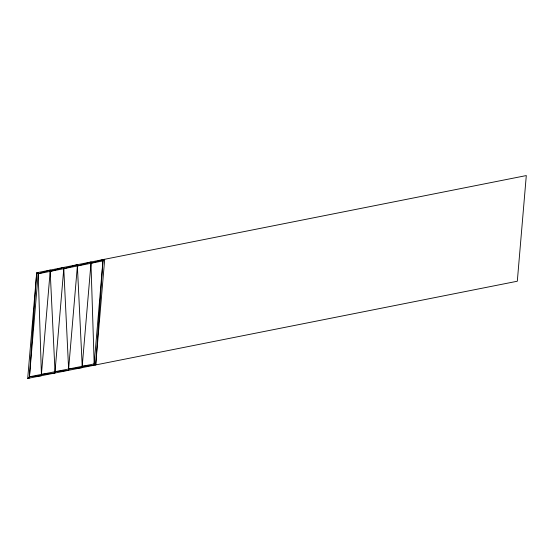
<?xml version="1.0" encoding="UTF-8"?>
<svg xmlns="http://www.w3.org/2000/svg" width="554" height="554" viewBox="0 0 554 554"><rect width="100%" height="100%" fill="white"/><g stroke="black" fill="none" stroke-linecap="round" stroke-linejoin="round"><path stroke-width="0.83" d="M95.703 364.934L102.947 260.913L104.692 259.272L95.703 364.934L94.18 363.936L29.445 376.789L27.7 378.43L36.689 272.769L526.3 175.57L517.311 281.231L27.7 378.43M29.334 378.112L38.323 272.443M102.947 260.913L38.205 273.766L36.689 272.769L29.445 376.789L41.301 375.73L50.289 270.068L38.205 273.766L41.411 374.414L54.901 373.036L63.89 267.367L50.179 271.391L55.012 371.713L68.502 370.335L77.491 264.667L63.779 268.69L68.613 369.012L82.103 367.634L91.091 261.973L77.38 265.989L82.214 366.312L94.069 365.259L103.058 259.591L90.974 263.288L94.18 363.936"/></g></svg>
